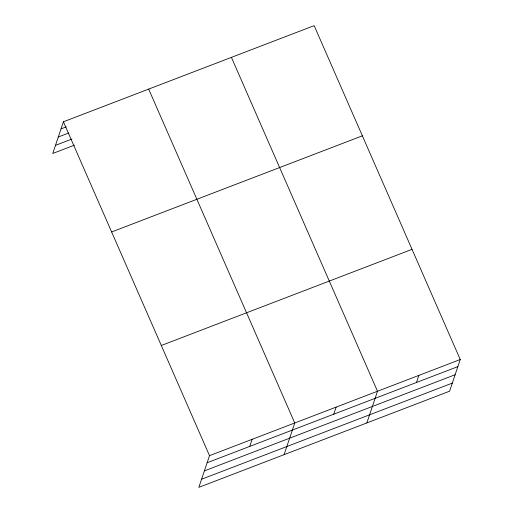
<?xml version="1.0" encoding="UTF-8"?>
<svg xmlns="http://www.w3.org/2000/svg" width="513" height="513" viewBox="0 0 513 513"><rect width="100%" height="100%" fill="white"/><g stroke="black" fill="none" stroke-linecap="round" stroke-linejoin="round"><path stroke-width="0.77" d="M63.42 121.786L209.509 455.659L198.839 487.35L449.58 391.214L460.244 359.523L314.161 25.65L63.42 121.786L52.756 153.477L74.436 145.16M249.748 446.406L252.133 439.314M284.093 454.665L294.757 422.975L148.667 89.095M333.745 414.203L336.13 407.11M366.84 422.943L377.504 391.246L231.414 57.373M416.485 382.48L418.877 375.388M61.034 128.878L66.267 126.871M58.296 136.997L68.768 132.982M55.487 145.359L71.935 139.049M111.629 231.959L362.37 135.83M161.3 345.48L412.035 249.344M209.509 455.659L460.244 359.523M207.117 462.752L457.859 366.615M204.386 470.87L455.127 374.734M201.571 479.232L452.312 383.102"/></g></svg>
